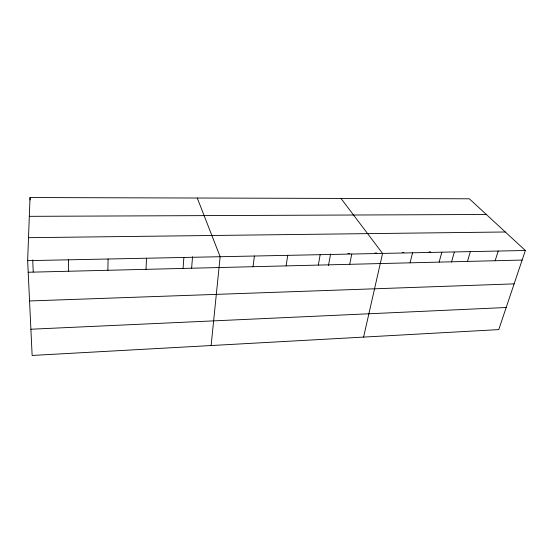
<?xml version="1.0" encoding="UTF-8"?>
<svg xmlns="http://www.w3.org/2000/svg" width="553" height="553" viewBox="0 0 553 553"><rect width="100%" height="100%" fill="white"/><g stroke="black" fill="none" stroke-linecap="round" stroke-linejoin="round"><path stroke-width="0.83" d="M107.897 270.286L108.07 259.004M27.65 260.65L30.021 197.545L469.345 198.797L525.35 250.495L498.751 329.609L32.136 355.455L27.65 260.65L525.35 250.495M146.02 269.346L146.517 258.223M183.057 268.426L183.866 257.463M191.594 268.523L192.541 256.716M211.115 345.542L220.149 256.723L197.262 198.022M253.032 266.705L254.401 256.025M286.108 265.889L287.733 255.341M318.321 265.094L320.18 254.684M328.441 265.564L330.618 253.931M349.696 264.32L351.784 254.034M363.591 337.095L382.572 253.412L340.987 198.43M410.07 262.827L412.579 252.797M439.137 262.115L441.833 252.203M451.497 262.122L454.276 252.258M467.479 261.41L470.361 251.622M495.142 260.733L498.191 251.055M30.892 329.222L506.182 307.503M29.558 300.963L514.131 283.876M28.196 272.249L522.136 260.062M347.844 253.585L349.565 253.551M375.003 253.039L376.69 253.004M402.238 252.486L403.946 252.451M429.087 251.947L430.759 251.912M28.514 237.686L505.304 231.99M29.316 216.334L486.329 214.474M30.021 197.545L30.125 199.965M32.724 259.938L33.242 272M68.461 259.813L68.641 271.253"/></g></svg>
